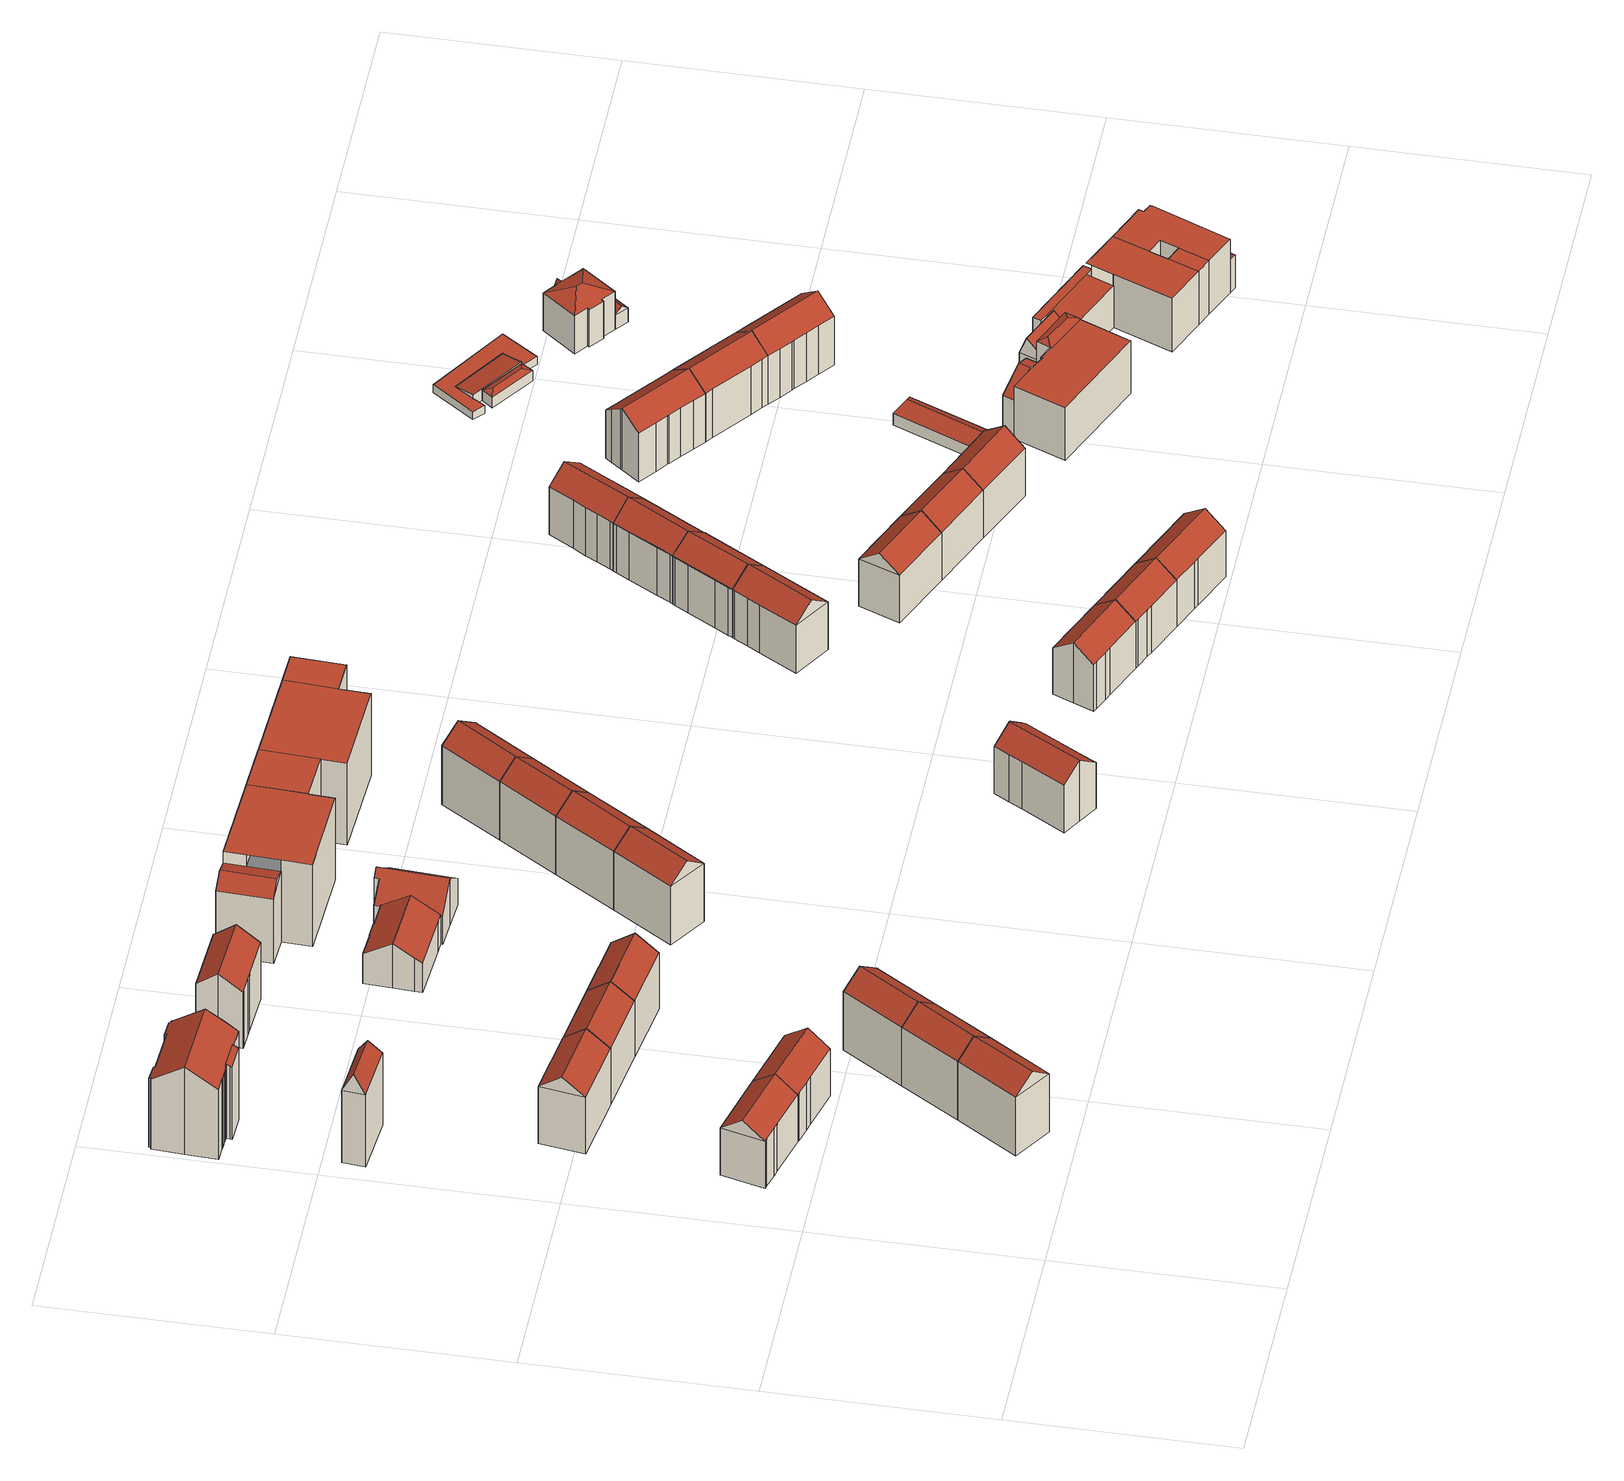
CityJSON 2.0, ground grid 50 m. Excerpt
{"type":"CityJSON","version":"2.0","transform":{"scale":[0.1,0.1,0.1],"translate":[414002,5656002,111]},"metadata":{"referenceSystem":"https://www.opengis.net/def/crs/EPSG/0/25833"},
"CityObjects":{
"building1":{"type":"Building","attributes":{"Dachtyp_tdc":"tdcFreeFormRoof","Gemeindeschluessel":14612000,"Dachneigung":37.02,"QualitaetDacherkennung":88,"Geometrietyp2DReferenz":"3000","measuredHeight":16.49,"function":"31001_9998","roofType":"5000"},"geometry":[{"type":"Solid","lod":"2","boundaries":[[[[0,1,2,3]],[[1,4,5,2]],[[4,6,7,5]],[[6,8,9,7]],[[8,10,11,9]],[[10,12,13,11]],[[12,0,3,13]],[[8,6,14,15,0,12,10]],[[14,4,1,15]],[[6,4,14]],[[1,0,15]],[[3,2,5,7,9,11,13]]]],"semantics":{"surfaces":[{"type":"WallSurface"},{"type":"RoofSurface"},{"type":"GroundSurface"}],"values":[[0,0,0,0,0,0,0,1,1,0,0,2]]}}]},
"building2":{"type":"Building","attributes":{"Dachtyp_tdc":"tdcGableRoof","Gemeindeschluessel":14612000,"Dachneigung":37.09,"QualitaetDacherkennung":78,"Geometrietyp2DReferenz":"3000","measuredHeight":19.53,"function":"31001_9998","roofType":"3100"},"geometry":[{"type":"Solid","lod":"2","boundaries":[[[[16,17,18,19]],[[17,20,21,18]],[[20,22,23,21]],[[22,16,19,23]],[[20,17,24]],[[16,22,25]],[[17,16,25,24]],[[22,20,24,25]],[[19,18,21,23]]]],"semantics":{"surfaces":[{"type":"WallSurface"},{"type":"RoofSurface"},{"type":"GroundSurface"}],"values":[[0,0,0,0,0,0,1,1,2]]}}]},
"building3":{"type":"Building","attributes":{"Dachtyp_tdc":"tdcFreeFormRoof","Gemeindeschluessel":14612000,"Dachneigung":37.08,"QualitaetDacherkennung":87,"Geometrietyp2DReferenz":"3000","measuredHeight":16.49,"function":"31001_9998","roofType":"5000"},"geometry":[{"type":"Solid","lod":"2","boundaries":[[[[26,27,28,29]],[[27,30,31,28]],[[30,6,7,31]],[[6,4,5,7]],[[4,32,33,5]],[[32,34,35,33]],[[34,26,29,35]],[[36,32,4,14]],[[26,34,36,14,6,30,27]],[[34,32,36]],[[4,6,14]],[[29,28,31,7,5,33,35]]]],"semantics":{"surfaces":[{"type":"WallSurface"},{"type":"RoofSurface"},{"type":"GroundSurface"}],"values":[[0,0,0,0,0,0,0,1,1,0,0,2]]}}]},
"building4":{"type":"Building","attributes":{"Dachtyp_tdc":"tdcFreeFormRoof","Gemeindeschluessel":14612000,"Dachneigung":62.67,"QualitaetDacherkennung":5,"Geometrietyp2DReferenz":"3000","measuredHeight":24.22,"function":"31001_9998","roofType":"5000"},"geometry":[{"type":"Solid","lod":"2","boundaries":[[[[37,38,39,40]],[[38,41,42,39]],[[41,43,44,42]],[[43,37,40,44]],[[45,46,43,41]],[[45,41,38]],[[46,45,38,37]],[[46,37,43]],[[40,39,42,44]]]],"semantics":{"surfaces":[{"type":"WallSurface"},{"type":"RoofSurface"},{"type":"GroundSurface"}],"values":[[0,0,0,0,1,0,1,1,2]]}}]},
"building5":{"type":"Building","attributes":{"Dachtyp_tdc":"tdcGableRoof","Gemeindeschluessel":14612000,"Dachneigung":37.22,"QualitaetDacherkennung":90,"Geometrietyp2DReferenz":"3000","measuredHeight":19.08,"function":"31001_9998","roofType":"3100"},"geometry":[{"type":"Solid","lod":"2","boundaries":[[[[47,48,49,50]],[[48,51,52,49]],[[51,53,54,52]],[[53,47,50,54]],[[51,48,55]],[[47,53,56]],[[48,47,56,55]],[[53,51,55,56]],[[50,49,52,54]]]],"semantics":{"surfaces":[{"type":"WallSurface"},{"type":"RoofSurface"},{"type":"GroundSurface"}],"values":[[0,0,0,0,0,0,1,1,2]]}}]},
"building6":{"type":"Building","attributes":{"Dachtyp_tdc":"tdcGableRoof","Gemeindeschluessel":14612000,"Dachneigung":37.06,"QualitaetDacherkennung":78,"Geometrietyp2DReferenz":"3000","measuredHeight":19.53,"function":"31001_9998","roofType":"3100"},"geometry":[{"type":"Solid","lod":"2","boundaries":[[[[17,57,58,18]],[[57,59,60,58]],[[59,20,21,60]],[[20,17,18,21]],[[59,57,61]],[[17,20,24]],[[57,17,24,61]],[[20,59,61,24]],[[18,58,60,21]]]],"semantics":{"surfaces":[{"type":"WallSurface"},{"type":"RoofSurface"},{"type":"GroundSurface"}],"values":[[0,0,0,0,0,0,1,1,2]]}}]},
"building7":{"type":"Building","attributes":{"Gemeindeschluessel":14612000,"Geometrietyp2DReferenz":"3000","function":"31001_9998","roofType":"9999"},"children":["building7-1","building7-2"]},
"building7-1":{"type":"BuildingPart","attributes":{"Dachtyp_tdc":"tdcGableRoof","Dachneigung":33.2,"QualitaetDacherkennung":64,"Geometrietyp2DReferenz":"3000","measuredHeight":23.39,"roofType":"3100"},"parents":["building7"],"geometry":[{"type":"MultiSurface","lod":"2","boundaries":[[[62,63,64]],[[65,66,67,68]],[[66,69,70,67]],[[69,71,72,70]],[[71,73,74,72]],[[73,75,76,74]],[[75,77,78,76]],[[77,79,80,78]],[[79,81,82,80]],[[81,83,84,82]],[[83,85,86,84]],[[85,87,88,86]],[[87,89,90,88]],[[89,91,92,90]],[[91,93,94,92]],[[93,95,96,94]],[[95,97,98,96]],[[97,99,100,98]],[[99,101,102,100]],[[101,103,104,102]],[[103,105,106,104]],[[105,107,108,106]],[[107,62,64,108]],[[103,101,99,97,95,93,91,89,87,85,83,81,79]],[[79,77,75,73,71,69,66,65,63,62,107,105,103]],[[64,68,67,70,72,74,76,78,80,82,84,86,88,90,92,94,96,98,100,102,104,106,108]]],"semantics":{"surfaces":[{"type":"WallSurface"},{"type":"RoofSurface"},{"type":"GroundSurface"}],"values":[0,0,0,0,0,0,0,0,0,0,0,0,0,0,0,0,0,0,0,0,0,0,0,1,1,2]}}]},
"building7-2":{"type":"BuildingPart","attributes":{"Dachtyp_tdc":"tdcPolyFlatRoof","Dachneigung":30.65,"QualitaetDacherkennung":51,"Geometrietyp2DReferenz":"3000","measuredHeight":20.13,"roofType":"2100"},"parents":["building7"],"geometry":[{"type":"MultiSurface","lod":"2","boundaries":[[[109,110,111,112]],[[110,113,114,111]],[[113,115,116,114]],[[115,117,65,68,116]],[[118,109,112,64,63]],[[118,117,115,113,110,109]],[[112,111,114,116,68,64]]],"semantics":{"surfaces":[{"type":"WallSurface"},{"type":"RoofSurface"},{"type":"GroundSurface"}],"values":[0,0,0,0,0,1,2]}}]},
"building8":{"type":"Building","attributes":{"Dachtyp_tdc":"tdcGableRoof","Gemeindeschluessel":14612000,"Dachneigung":36.93,"QualitaetDacherkennung":75,"Geometrietyp2DReferenz":"3000","measuredHeight":19.51,"function":"31001_9998","roofType":"3100"},"geometry":[{"type":"Solid","lod":"2","boundaries":[[[[57,119,120,58]],[[119,121,122,120]],[[121,59,60,122]],[[59,57,58,60]],[[121,119,123]],[[57,59,124]],[[119,57,124,123]],[[59,121,123,124]],[[58,120,122,60]]]],"semantics":{"surfaces":[{"type":"WallSurface"},{"type":"RoofSurface"},{"type":"GroundSurface"}],"values":[[0,0,0,0,0,0,1,1,2]]}}]},
"building9":{"type":"Building","attributes":{"Dachtyp_tdc":"tdcGableRoof","Gemeindeschluessel":14612000,"Dachneigung":37.13,"QualitaetDacherkennung":90,"Geometrietyp2DReferenz":"3000","measuredHeight":19.05,"function":"31001_9998","roofType":"3100"},"geometry":[{"type":"Solid","lod":"2","boundaries":[[[[125,47,126,127]],[[47,128,129,126]],[[128,130,131,129]],[[130,125,127,131]],[[128,47,132]],[[125,130,133]],[[47,125,133,132]],[[130,128,132,133]],[[127,126,129,131]]]],"semantics":{"surfaces":[{"type":"WallSurface"},{"type":"RoofSurface"},{"type":"GroundSurface"}],"values":[[0,0,0,0,0,0,1,1,2]]}}]},
"building10":{"type":"Building","attributes":{"Dachtyp_tdc":"tdcGableRoof","Gemeindeschluessel":14612000,"Dachneigung":37.4,"QualitaetDacherkennung":90,"Geometrietyp2DReferenz":"3000","measuredHeight":19.02,"function":"31001_9998","roofType":"3100"},"geometry":[{"type":"Solid","lod":"2","boundaries":[[[[130,134,135,131]],[[134,136,137,135]],[[136,125,127,137]],[[125,130,131,127]],[[136,134,138]],[[130,125,133]],[[134,130,133,138]],[[125,136,138,133]],[[131,135,137,127]]]],"semantics":{"surfaces":[{"type":"WallSurface"},{"type":"RoofSurface"},{"type":"GroundSurface"}],"values":[[0,0,0,0,0,0,1,1,2]]}}]},
"building11":{"type":"Building","attributes":{"Dachtyp_tdc":"tdcGableRoof","Gemeindeschluessel":14612000,"Dachneigung":36.82,"QualitaetDacherkennung":81,"Geometrietyp2DReferenz":"3000","measuredHeight":18.96,"function":"31001_9998","roofType":"3100"},"geometry":[{"type":"Solid","lod":"2","boundaries":[[[[139,140,141,142]],[[140,143,144,141]],[[143,145,146,144]],[[145,147,148,146]],[[147,149,150,148]],[[149,151,152,150]],[[151,153,154,152]],[[153,155,156,154]],[[155,139,142,156]],[[151,149,147,145]],[[145,143,140,139,155,153,151]],[[142,141,144,146,148,150,152,154,156]]]],"semantics":{"surfaces":[{"type":"WallSurface"},{"type":"RoofSurface"},{"type":"GroundSurface"}],"values":[[0,0,0,0,0,0,0,0,0,1,1,2]]}}]},
"building12":{"type":"Building","attributes":{"Gemeindeschluessel":14612000,"Geometrietyp2DReferenz":"3000","function":"31001_9998","roofType":"9999"},"children":["building12-1","building12-2"]},
"building12-1":{"type":"BuildingPart","attributes":{"Dachtyp_tdc":"tdcGableRoof","Dachneigung":40.07,"QualitaetDacherkennung":66,"Geometrietyp2DReferenz":"3000","measuredHeight":12.41,"roofType":"3100"},"parents":["building12"],"geometry":[{"type":"MultiSurface","lod":"2","boundaries":[[[157,158,159,160]],[[158,161,162,159]],[[161,163,164,162]],[[163,165,166,164]],[[165,167,168,166]],[[167,169,170,168]],[[169,171,172,170]],[[171,173,174,172]],[[173,175,176,174]],[[175,177,178,176]],[[177,179,180,178]],[[175,173,171,169,167,165]],[[165,163,161,158,157,181,179,177,175]],[[182,160,159,162,164,166,168,170,172,174,176,178,180]]],"semantics":{"surfaces":[{"type":"WallSurface"},{"type":"RoofSurface"},{"type":"GroundSurface"}],"values":[0,0,0,0,0,0,0,0,0,0,0,1,1,2]}}]},
"building12-2":{"type":"BuildingPart","attributes":{"Dachtyp_tdc":"tdcFreeFormRoof","Dachneigung":32.85,"QualitaetDacherkennung":46,"Geometrietyp2DReferenz":"3000","measuredHeight":11.87,"roofType":"5000"},"parents":["building12"],"geometry":[{"type":"MultiSurface","lod":"2","boundaries":[[[183,184,185,186]],[[184,187,188,185]],[[187,189,190,188]],[[189,191,192,190]],[[191,193,194,192]],[[193,195,196,194]],[[195,197,198,196]],[[197,199,200,198]],[[199,201,160,200]],[[201,157,160]],[[202,203,204,180,179]],[[203,183,186,204]],[[205,201,199,197,195,193,191,189,187]],[[187,184,183,203,202,205]],[[186,185,188,190,192,194,196,198,200,160,200,182,180,204]]],"semantics":{"surfaces":[{"type":"WallSurface"},{"type":"RoofSurface"},{"type":"GroundSurface"}],"values":[0,0,0,0,0,0,0,0,0,0,0,0,1,1,2]}}]},
"building13":{"type":"Building","attributes":{"Dachtyp_tdc":"tdcGableRoof","Gemeindeschluessel":14612000,"Dachneigung":37.13,"QualitaetDacherkennung":86,"Geometrietyp2DReferenz":"3000","measuredHeight":19.45,"function":"31001_9998","roofType":"3100"},"geometry":[{"type":"Solid","lod":"2","boundaries":[[[[206,207,208,209]],[[207,210,211,208]],[[210,212,213,211]],[[212,206,209,213]],[[210,207,214]],[[206,212,215]],[[207,206,215,214]],[[212,210,214,215]],[[209,208,211,213]]]],"semantics":{"surfaces":[{"type":"WallSurface"},{"type":"RoofSurface"},{"type":"GroundSurface"}],"values":[[0,0,0,0,0,0,1,1,2]]}}]},
"building14":{"type":"Building","attributes":{"Dachtyp_tdc":"tdcGableRoof","Gemeindeschluessel":14612000,"Dachneigung":36.98,"QualitaetDacherkennung":88,"Geometrietyp2DReferenz":"3000","measuredHeight":19.43,"function":"31001_9998","roofType":"3100"},"geometry":[{"type":"Solid","lod":"2","boundaries":[[[[207,216,217,208]],[[216,218,219,217]],[[218,210,211,219]],[[210,207,208,211]],[[218,216,220]],[[207,210,221]],[[216,207,221,220]],[[210,218,220,221]],[[208,217,219,211]]]],"semantics":{"surfaces":[{"type":"WallSurface"},{"type":"RoofSurface"},{"type":"GroundSurface"}],"values":[[0,0,0,0,0,0,1,1,2]]}}]},
"building15":{"type":"Building","attributes":{"Dachtyp_tdc":"tdcGableRoof","Gemeindeschluessel":14612000,"Dachneigung":37.04,"QualitaetDacherkennung":89,"Geometrietyp2DReferenz":"3000","measuredHeight":19.45,"function":"31001_9998","roofType":"3100"},"geometry":[{"type":"Solid","lod":"2","boundaries":[[[[216,222,223,217]],[[222,224,225,223]],[[224,218,219,225]],[[218,216,217,219]],[[224,222,226]],[[216,218,227]],[[222,216,227,226]],[[218,224,226,227]],[[217,223,225,219]]]],"semantics":{"surfaces":[{"type":"WallSurface"},{"type":"RoofSurface"},{"type":"GroundSurface"}],"values":[[0,0,0,0,0,0,1,1,2]]}}]},
"building16":{"type":"Building","attributes":{"Dachtyp_tdc":"tdcGableRoof","Gemeindeschluessel":14612000,"Dachneigung":37.31,"QualitaetDacherkennung":82,"Geometrietyp2DReferenz":"3000","measuredHeight":16.32,"function":"31001_9998","roofType":"3100"},"geometry":[{"type":"Solid","lod":"2","boundaries":[[[[228,229,230,231]],[[229,232,233,230]],[[232,234,235,233]],[[234,236,237,235]],[[236,238,239,237]],[[238,240,241,239]],[[240,242,243,241]],[[242,244,245,243]],[[244,246,247,245]],[[246,248,249,247]],[[248,250,251,249]],[[250,228,231,251]],[[246,244,242,240,238,236]],[[236,234,232,229,228,250,248,246]],[[231,230,233,235,237,239,241,243,245,247,249,251]]]],"semantics":{"surfaces":[{"type":"WallSurface"},{"type":"RoofSurface"},{"type":"GroundSurface"}],"values":[[0,0,0,0,0,0,0,0,0,0,0,0,1,1,2]]}}]},
"building17":{"type":"Building","attributes":{"Gemeindeschluessel":14612000,"Geometrietyp2DReferenz":"3000","function":"31001_9998","roofType":"9999"},"children":["building17-1","building17-2","building17-3","building17-4","building17-5"]},
"building17-1":{"type":"BuildingPart","attributes":{"Dachtyp_tdc":"tdcPolyFlatRoof","Dachneigung":0,"QualitaetDacherkennung":36,"Geometrietyp2DReferenz":"3000","measuredHeight":21.96,"roofType":"1000"},"parents":["building17"],"geometry":[{"type":"MultiSurface","lod":"2","boundaries":[[[252,253,254,255]],[[253,256,257,254]],[[258,259,260,261]],[[252,255,262,263]],[[263,259,258,256,253,252]],[[255,254,257,261,260,262]]],"semantics":{"surfaces":[{"type":"WallSurface"},{"type":"RoofSurface"},{"type":"GroundSurface"}],"values":[0,0,0,0,1,2]}}]},
"building17-2":{"type":"BuildingPart","attributes":{"Dachtyp_tdc":"tdcPolyFlatRoof","Dachneigung":0,"QualitaetDacherkennung":45,"Geometrietyp2DReferenz":"3000","measuredHeight":22,"roofType":"1000"},"parents":["building17"],"geometry":[{"type":"MultiSurface","lod":"2","boundaries":[[[264,265,266,267]],[[265,268,269,270,266]],[[271,272,273,274,275]],[[276,264,267,277]],[[276,272,271,268,265,264]],[[267,266,270,274,273,277]]],"semantics":{"surfaces":[{"type":"WallSurface"},{"type":"RoofSurface"},{"type":"GroundSurface"}],"values":[0,0,0,0,1,2]}}]},
"building17-3":{"type":"BuildingPart","attributes":{"Dachtyp_tdc":"tdcPolyFlatRoof","Dachneigung":0,"QualitaetDacherkennung":48,"Geometrietyp2DReferenz":"3000","measuredHeight":22.03,"roofType":"1000"},"parents":["building17"],"geometry":[{"type":"MultiSurface","lod":"2","boundaries":[[[278,279,276,277,257,256]],[[280,281,258,261,273,272]],[[281,280,279,278]],[[257,277,273,261]]],"semantics":{"surfaces":[{"type":"WallSurface"},{"type":"RoofSurface"},{"type":"GroundSurface"}],"values":[0,0,1,2]}}]},
"building17-4":{"type":"BuildingPart","attributes":{"Dachtyp_tdc":"tdcGableRoof","Dachneigung":37.54,"QualitaetDacherkennung":19,"Geometrietyp2DReferenz":"3000","measuredHeight":19.87,"roofType":"3100"},"parents":["building17"],"geometry":[{"type":"MultiSurface","lod":"2","boundaries":[[[282,283,284,285]],[[283,275,274,284]],[[269,282,285,270]],[[275,283,286]],[[282,269,287]],[[283,282,287,286]],[[269,275,286,287]],[[285,284,274,270]]],"semantics":{"surfaces":[{"type":"WallSurface"},{"type":"RoofSurface"},{"type":"GroundSurface"}],"values":[0,0,0,0,0,1,1,2]}}]},
"building17-5":{"type":"BuildingPart","attributes":{"Dachtyp_tdc":"tdcPolyFlatRoof","Dachneigung":0,"QualitaetDacherkennung":23,"Geometrietyp2DReferenz":"3000","measuredHeight":21.95,"roofType":"1000"},"parents":["building17"],"geometry":[{"type":"MultiSurface","lod":"2","boundaries":[[[288,289,290,291]],[[289,263,262,290]],[[259,288,291,260]],[[259,263,289,288]],[[291,290,262,260]]],"semantics":{"surfaces":[{"type":"WallSurface"},{"type":"RoofSurface"},{"type":"GroundSurface"}],"values":[0,0,0,1,2]}}]},
"building18":{"type":"Building","attributes":{"Dachtyp_tdc":"tdcGableRoof","Gemeindeschluessel":14612000,"Dachneigung":37.07,"QualitaetDacherkennung":90,"Geometrietyp2DReferenz":"3000","measuredHeight":19.46,"function":"31001_9998","roofType":"3100"},"geometry":[{"type":"Solid","lod":"2","boundaries":[[[[292,293,294,295]],[[293,224,225,294]],[[224,296,223,225]],[[293,292,297]],[[296,224,226]],[[292,296,226,297]],[[224,293,297,226]],[[223,295,294,225]],[[296,292,295,223]]]],"semantics":{"surfaces":[{"type":"WallSurface"},{"type":"RoofSurface"},{"type":"GroundSurface"}],"values":[[0,0,0,0,0,1,1,2,0]]}}]},
"building19":{"type":"Building","attributes":{"Dachtyp_tdc":"tdcGableRoof","Gemeindeschluessel":14612000,"Dachneigung":36.63,"QualitaetDacherkennung":79,"Geometrietyp2DReferenz":"3000","measuredHeight":16.2,"function":"31001_9998","roofType":"3100"},"geometry":[{"type":"Solid","lod":"2","boundaries":[[[[298,299,300,301]],[[299,302,303,300]],[[302,304,305,303]],[[304,306,307,305]],[[306,308,309,307]],[[308,310,311,309]],[[310,312,313,311]],[[312,314,315,313]],[[314,298,301,315]],[[310,308,306,304]],[[304,302,299,298,314,312,310]],[[301,300,303,305,307,309,311,313,315]]]],"semantics":{"surfaces":[{"type":"WallSurface"},{"type":"RoofSurface"},{"type":"GroundSurface"}],"values":[[0,0,0,0,0,0,0,0,0,1,1,2]]}}]},
"building20":{"type":"Building","attributes":{"Dachtyp_tdc":"tdcFreeFormRoof","Gemeindeschluessel":14612000,"Dachneigung":36.8,"QualitaetDacherkennung":80,"Geometrietyp2DReferenz":"3000","measuredHeight":16.2,"function":"31001_9998","roofType":"5000"},"geometry":[{"type":"Solid","lod":"2","boundaries":[[[[316,317,318,319]],[[317,320,321,318]],[[320,322,323,321]],[[322,324,313,323]],[[324,308,309,313]],[[308,325,326,309]],[[325,316,319,326]],[[327,325,308,310]],[[317,316,327,310,324,322,320]],[[308,324,310]],[[316,325,327]],[[319,318,321,323,313,309,326]]]],"semantics":{"surfaces":[{"type":"WallSurface"},{"type":"RoofSurface"},{"type":"GroundSurface"}],"values":[[0,0,0,0,0,0,0,1,1,0,0,2]]}}]},
"building21":{"type":"Building","attributes":{"Dachtyp_tdc":"tdcFreeFormRoof","Gemeindeschluessel":14612000,"Dachneigung":37.56,"QualitaetDacherkennung":88,"Geometrietyp2DReferenz":"3000","measuredHeight":16.63,"function":"31001_9998","roofType":"5000"},"geometry":[{"type":"Solid","lod":"2","boundaries":[[[[328,329,330,331]],[[329,332,333,330]],[[332,334,335,333]],[[334,336,337,335]],[[336,338,339,337]],[[338,340,341,339]],[[340,328,331,341]],[[340,338,342,343]],[[342,336,334,332,329,328,343]],[[338,336,342]],[[328,340,343]],[[331,330,333,335,337,339,341]]]],"semantics":{"surfaces":[{"type":"WallSurface"},{"type":"RoofSurface"},{"type":"GroundSurface"}],"values":[[0,0,0,0,0,0,0,1,1,0,0,2]]}}]},
"building22":{"type":"Building","attributes":{"Dachtyp_tdc":"tdcFreeFormRoof","Gemeindeschluessel":14612000,"Dachneigung":36.88,"QualitaetDacherkennung":79,"Geometrietyp2DReferenz":"3000","measuredHeight":16.2,"function":"31001_9998","roofType":"5000"},"geometry":[{"type":"Solid","lod":"2","boundaries":[[[[325,344,345,326]],[[344,346,347,345]],[[346,348,349,347]],[[348,350,351,349]],[[350,352,319,351]],[[353,344,325,327]],[[348,346,353,327,352,350]],[[325,352,327]],[[346,344,353]],[[319,326,345,347,349,351]],[[352,325,326,319]]]],"semantics":{"surfaces":[{"type":"WallSurface"},{"type":"RoofSurface"},{"type":"GroundSurface"}],"values":[[0,0,0,0,0,1,1,0,0,2,0]]}}]},
"building23":{"type":"Building","attributes":{"Dachtyp_tdc":"tdcFreeFormRoof","Gemeindeschluessel":14612000,"Dachneigung":37.18,"QualitaetDacherkennung":88,"Geometrietyp2DReferenz":"3000","measuredHeight":16.63,"function":"31001_9998","roofType":"5000"},"geometry":[{"type":"Solid","lod":"2","boundaries":[[[[354,355,356,337]],[[355,357,358,356]],[[357,359,360,358]],[[359,361,362,360]],[[361,363,364,362]],[[363,365,366,364]],[[365,338,339,366]],[[338,354,337,339]],[[367,368,369,370,371,372,373,374]],[[338,375,367,374]],[[363,368,367,375,365]],[[365,375,338]],[[354,373,372,355]],[[338,374,373,354]],[[355,372,371,357]],[[357,371,370,359]],[[359,370,369,361]],[[361,369,368,363]],[[337,356,358,360,362,364,366,339]]]],"semantics":{"surfaces":[{"type":"WallSurface"},{"type":"RoofSurface"},{"type":"GroundSurface"}],"values":[[0,0,0,0,0,0,0,0,1,1,0,0,0,0,0,0,0,0,2]]}}]},
"building24":{"type":"Building","attributes":{"Dachtyp_tdc":"tdcGableRoof","Gemeindeschluessel":14612000,"Dachneigung":36.86,"QualitaetDacherkennung":84,"Geometrietyp2DReferenz":"3000","measuredHeight":16.42,"function":"31001_9998","roofType":"3100"},"geometry":[{"type":"Solid","lod":"2","boundaries":[[[[376,377,378,379]],[[377,380,381,378]],[[380,382,383,381]],[[382,376,379,383]],[[380,377,384]],[[376,382,385]],[[377,376,385,384]],[[382,380,384,385]],[[379,378,381,383]]]],"semantics":{"surfaces":[{"type":"WallSurface"},{"type":"RoofSurface"},{"type":"GroundSurface"}],"values":[[0,0,0,0,0,0,1,1,2]]}}]},
"building25":{"type":"Building","attributes":{"Dachtyp_tdc":"tdcFreeFormRoof","Gemeindeschluessel":14612000,"Dachneigung":37.48,"QualitaetDacherkennung":90,"Geometrietyp2DReferenz":"3000","measuredHeight":16.65,"function":"31001_9998","roofType":"5000"},"geometry":[{"type":"Solid","lod":"2","boundaries":[[[[386,387,388,389]],[[387,390,391,388]],[[390,392,393,391]],[[392,394,395,393]],[[394,396,397,395]],[[396,365,366,397]],[[365,363,364,366]],[[363,386,389,364]],[[365,396,398,367]],[[398,399,400,401,402,403,368,367]],[[365,367,368,363]],[[363,368,403,386]],[[386,403,402,387]],[[387,402,401,390]],[[390,401,400,392]],[[392,400,399,394]],[[394,399,398,396]],[[389,388,391,393,395,397,366,364]]]],"semantics":{"surfaces":[{"type":"WallSurface"},{"type":"RoofSurface"},{"type":"GroundSurface"}],"values":[[0,0,0,0,0,0,0,0,1,1,0,0,0,0,0,0,0,2]]}}]},
"building26":{"type":"Building","attributes":{"Dachtyp_tdc":"tdcGableRoof","Gemeindeschluessel":14612000,"Dachneigung":36.72,"QualitaetDacherkennung":85,"Geometrietyp2DReferenz":"3000","measuredHeight":16.43,"function":"31001_9998","roofType":"3100"},"geometry":[{"type":"Solid","lod":"2","boundaries":[[[[404,380,381,405]],[[380,377,378,381]],[[377,406,407,378]],[[406,404,405,407]],[[377,380,408]],[[404,406,409]],[[380,404,409,408]],[[406,377,408,409]],[[405,381,378,407]]]],"semantics":{"surfaces":[{"type":"WallSurface"},{"type":"RoofSurface"},{"type":"GroundSurface"}],"values":[[0,0,0,0,0,0,1,1,2]]}}]},
"building27":{"type":"Building","attributes":{"Dachtyp_tdc":"tdcFreeFormRoof","Gemeindeschluessel":14612000,"Dachneigung":37.48,"QualitaetDacherkennung":89,"Geometrietyp2DReferenz":"3000","measuredHeight":16.58,"function":"31001_9998","roofType":"5000"},"geometry":[{"type":"Solid","lod":"2","boundaries":[[[[399,410,411,395]],[[410,412,413,411]],[[412,414,415,413]],[[414,416,417,415]],[[416,418,419,417]],[[418,420,421,419]],[[420,422,397,421]],[[422,399,395,397]],[[422,420,423,398]],[[423,418,416,414,412,410,399,398]],[[420,418,423]],[[399,422,398]],[[395,411,413,415,417,419,421,397]]]],"semantics":{"surfaces":[{"type":"WallSurface"},{"type":"RoofSurface"},{"type":"GroundSurface"}],"values":[[0,0,0,0,0,0,0,0,1,1,0,0,2]]}}]},
"building28":{"type":"Building","attributes":{"Dachtyp_tdc":"tdcGableRoof","Gemeindeschluessel":14612000,"Dachneigung":36.81,"QualitaetDacherkennung":83,"Geometrietyp2DReferenz":"3000","measuredHeight":16.48,"function":"31001_9998","roofType":"3100"},"geometry":[{"type":"Solid","lod":"2","boundaries":[[[[406,424,425,407]],[[424,426,427,425]],[[426,404,405,427]],[[404,406,407,405]],[[426,424,428]],[[406,404,409]],[[424,406,409,428]],[[404,426,428,409]],[[407,425,427,405]]]],"semantics":{"surfaces":[{"type":"WallSurface"},{"type":"RoofSurface"},{"type":"GroundSurface"}],"values":[[0,0,0,0,0,0,1,1,2]]}}]},
"building29":{"type":"Building","attributes":{"Dachtyp_tdc":"tdcHipAndGableRoof","Gemeindeschluessel":14612000,"Dachneigung":34.83,"QualitaetDacherkennung":57,"Geometrietyp2DReferenz":"3000","measuredHeight":5.12,"function":"31001_9998","roofType":"5000"},"geometry":[{"type":"Solid","lod":"2","boundaries":[[[[429,430,431,432]],[[430,433,434,431]],[[433,435,436,434]],[[435,429,432,436]],[[433,430,437]],[[429,435,438]],[[430,429,438,437]],[[435,433,437,438]],[[432,431,434,436]]]],"semantics":{"surfaces":[{"type":"WallSurface"},{"type":"RoofSurface"},{"type":"GroundSurface"}],"values":[[0,0,0,0,1,0,1,1,2]]}}]},
"building30":{"type":"Building","attributes":{"Dachtyp_tdc":"tdcGableRoof","Gemeindeschluessel":14612000,"Dachneigung":36.37,"QualitaetDacherkennung":86,"Geometrietyp2DReferenz":"3000","measuredHeight":16.55,"function":"31001_9998","roofType":"3100"},"geometry":[{"type":"Solid","lod":"2","boundaries":[[[[439,440,441,442]],[[440,443,444,441]],[[443,445,446,444]],[[445,447,448,446]],[[447,449,450,448]],[[449,451,452,450]],[[451,453,454,452]],[[453,455,456,454]],[[455,457,458,456]],[[457,459,460,458]],[[459,461,462,460]],[[461,463,464,462]],[[463,465,466,464]],[[465,439,442,466]],[[461,459,457,455,453,451,449,447,445]],[[445,443,440,439,465,463,461]],[[442,441,444,446,448,450,452,454,456,458,460,462,464,466]]]],"semantics":{"surfaces":[{"type":"WallSurface"},{"type":"RoofSurface"},{"type":"GroundSurface"}],"values":[[0,0,0,0,0,0,0,0,0,0,0,0,0,0,1,1,2]]}}]},
"building31":{"type":"Building","attributes":{"Dachtyp_tdc":"tdcFreeFormRoof","Gemeindeschluessel":14612000,"Dachneigung":36.53,"QualitaetDacherkennung":89,"Geometrietyp2DReferenz":"3000","measuredHeight":16.57,"function":"31001_9998","roofType":"5000"},"geometry":[{"type":"Solid","lod":"2","boundaries":[[[[467,468,469,470]],[[468,471,472,469]],[[471,473,474,472]],[[473,475,476,474]],[[475,477,478,476]],[[477,447,448,478]],[[479,468,467,443,445]],[[473,471,479,445,447,477,475]],[[471,468,479]],[[443,447,445]],[[448,444,470,469,472,474,476,478]],[[447,443,444,448]],[[443,467,470,444]]]],"semantics":{"surfaces":[{"type":"WallSurface"},{"type":"RoofSurface"},{"type":"GroundSurface"}],"values":[[0,0,0,0,0,0,1,1,0,0,2,0,0]]}}]},
"building32":{"type":"Building","attributes":{"Gemeindeschluessel":14612000,"Geometrietyp2DReferenz":"3000","function":"31001_9998","roofType":"9999"},"children":["building32-1","building32-2","building32-3","building32-4","building32-5","building32-6","building32-7","building32-8","building32-9","building32-10"]},
"building32-1":{"type":"BuildingPart","attributes":{"Dachtyp_tdc":"tdcPolyFlatRoof","Dachneigung":0,"QualitaetDacherkennung":38,"Geometrietyp2DReferenz":"3000","measuredHeight":14.39,"roofType":"1000"},"parents":["building32"],"geometry":[{"type":"MultiSurface","lod":"2","boundaries":[[[480,481,482]],[[480,483,484,481]],[[485,486,487,488]],[[489,490,491,492]],[[489,493,494,495,490]],[[496,493,489,492,486,485,483,480]],[[481,484,488,487,491,490,495,497]]],"semantics":{"surfaces":[{"type":"WallSurface"},{"type":"RoofSurface"},{"type":"GroundSurface"}],"values":[0,0,0,0,0,1,2]}}]},
"building32-2":{"type":"BuildingPart","attributes":{"Dachtyp_tdc":"tdcGableRoof","Dachneigung":69.42,"QualitaetDacherkennung":9,"Geometrietyp2DReferenz":"3000","measuredHeight":13.5,"roofType":"3100"},"parents":["building32"],"geometry":[{"type":"MultiSurface","lod":"2","boundaries":[[[498,499,500,501]],[[499,502,503,500]],[[502,499,504,505,506,507]],[[508,509,505,504,510]],[[498,510,504,499]],[[511,512,501,500,503]]],"semantics":{"surfaces":[{"type":"WallSurface"},{"type":"RoofSurface"},{"type":"GroundSurface"}],"values":[0,0,1,1,0,2]}}]},
"building32-3":{"type":"BuildingPart","attributes":{"Dachtyp_tdc":"tdcPolyFlatRoof","Dachneigung":0,"QualitaetDacherkennung":35,"Geometrietyp2DReferenz":"3000","measuredHeight":14.2,"roofType":"1000"},"parents":["building32"],"geometry":[{"type":"MultiSurface","lod":"2","boundaries":[[[513,514,515,516,517]],[[514,518,519,515]],[[518,520,521,519]],[[522,523,524,525]],[[522,526,527,523]],[[526,528,529,530,527]],[[526,522,525,531,532,520,518,514,513,533,534,528]],[[530,516,515,519,521,535,524,523,527]]],"semantics":{"surfaces":[{"type":"WallSurface"},{"type":"RoofSurface"},{"type":"GroundSurface"}],"values":[0,0,0,0,0,0,1,2]}}]},
"building32-4":{"type":"BuildingPart","attributes":{"Dachtyp_tdc":"tdcPolyFlatRoof","Dachneigung":0,"QualitaetDacherkennung":50,"Geometrietyp2DReferenz":"3000","measuredHeight":14.39,"roofType":"1000"},"parents":["building32"],"geometry":[{"type":"MultiSurface","lod":"2","boundaries":[[[483,536,537,484]],[[536,538,539,537]],[[538,540,541,539]],[[540,542,543,544,541]],[[545,546,547,548,549]],[[550,551,552,553]],[[550,485,488,551]],[[485,550,553,546,545,542,540,538,536,483]],[[484,537,539,541,544,548,547,552,551,488]]],"semantics":{"surfaces":[{"type":"WallSurface"},{"type":"RoofSurface"},{"type":"GroundSurface"}],"values":[0,0,0,0,0,0,0,1,2]}}]},
"building32-5":{"type":"BuildingPart","attributes":{"Dachtyp_tdc":"tdcFreeFormRoof","Dachneigung":21.26,"QualitaetDacherkennung":7,"Geometrietyp2DReferenz":"3000","measuredHeight":14.95,"roofType":"5000"},"parents":["building32"],"geometry":[{"type":"MultiSurface","lod":"2","boundaries":[[[554,555,556,521,520]],[[555,557,510,498,501,556]],[[558,559,560,561,562]],[[559,525,524,560]],[[559,558,563,564]],[[563,557,555,565,564]],[[555,554,565]],[[554,532,531,525,559,564,565]],[[521,556,501,512,561,560,524,535]]],"semantics":{"surfaces":[{"type":"WallSurface"},{"type":"RoofSurface"},{"type":"GroundSurface"}],"values":[0,0,0,0,1,1,1,1,2]}}]},
"building32-6":{"type":"BuildingPart","attributes":{"Dachtyp_tdc":"tdcPolyFlatRoof","Dachneigung":0,"QualitaetDacherkennung":55,"Geometrietyp2DReferenz":"3000","measuredHeight":11.25,"roofType":"1000"},"parents":["building32"],"geometry":[{"type":"MultiSurface","lod":"2","boundaries":[[[566,567,568,503,502]],[[567,569,570,568]],[[569,482,481,570]],[[482,569,567,566,571,572]],[[503,568,570,481,497,511]]],"semantics":{"surfaces":[{"type":"WallSurface"},{"type":"RoofSurface"},{"type":"GroundSurface"}],"values":[0,0,0,1,2]}}]},
"building32-7":{"type":"BuildingPart","attributes":{"Dachtyp_tdc":"tdcPolyFlatRoof","Dachneigung":0,"QualitaetDacherkennung":56,"Geometrietyp2DReferenz":"3000","measuredHeight":14.38,"roofType":"1000"},"parents":["building32"],"geometry":[{"type":"MultiSurface","lod":"2","boundaries":[[[492,546,553,486]],[[487,552,547,491]],[[486,553,552,487]],[[546,492,491,547]]],"semantics":{"surfaces":[{"type":"RoofSurface"},{"type":"GroundSurface"},{"type":"WallSurface"}],"values":[0,1,2,2]}}]},
"building32-8":{"type":"BuildingPart","attributes":{"Dachtyp_tdc":"tdcPolyFlatRoof","Dachneigung":0,"QualitaetDacherkennung":43,"Geometrietyp2DReferenz":"3000","measuredHeight":11.25,"roofType":"1000"},"parents":["building32"],"geometry":[{"type":"MultiSurface","lod":"2","boundaries":[[[494,562,561,495]],[[562,494,572,571,506,509,573]],[[511,497,495,561,512]]],"semantics":{"surfaces":[{"type":"WallSurface"},{"type":"RoofSurface"},{"type":"GroundSurface"}],"values":[0,1,2]}}]},
"building32-9":{"type":"BuildingPart","attributes":{"Dachtyp_tdc":"tdcGableRoof","Dachneigung":37.07,"QualitaetDacherkennung":18,"Geometrietyp2DReferenz":"3000","measuredHeight":14.84,"roofType":"3100"},"parents":["building32"],"geometry":[{"type":"MultiSurface","lod":"2","boundaries":[[[529,574,575,530]],[[574,576,577,575]],[[576,517,516,577]],[[576,574,578]],[[574,529,534,579,578]],[[517,576,578,579,533]],[[530,575,577,516]]],"semantics":{"surfaces":[{"type":"WallSurface"},{"type":"RoofSurface"},{"type":"GroundSurface"}],"values":[0,0,0,0,1,1,2]}}]},
"building32-10":{"type":"BuildingPart","attributes":{"Dachtyp_tdc":"tdcFreeFormRoof","Dachneigung":14.71,"QualitaetDacherkennung":10,"Geometrietyp2DReferenz":"3000","measuredHeight":9.12,"roofType":"5000"},"parents":["building32"],"geometry":[{"type":"MultiSurface","lod":"2","boundaries":[[[543,580,581,544]],[[580,582,583,581]],[[582,549,548,583]],[[584,549,582]],[[585,584,582,580]],[[585,580,543]],[[584,585,543,549]],[[544,581,583,548]]],"semantics":{"surfaces":[{"type":"WallSurface"},{"type":"RoofSurface"},{"type":"GroundSurface"}],"values":[0,0,0,1,1,1,1,2]}}]},
"building33":{"type":"Building","attributes":{"Dachtyp_tdc":"tdcFreeFormRoof","Gemeindeschluessel":14612000,"Dachneigung":37.03,"QualitaetDacherkennung":88,"Geometrietyp2DReferenz":"3000","measuredHeight":16.68,"function":"31001_9998","roofType":"5000"},"geometry":[{"type":"Solid","lod":"2","boundaries":[[[[586,587,588,589]],[[587,590,591,588]],[[590,592,593,591]],[[592,594,595,593]],[[594,471,472,595]],[[471,468,469,472]],[[468,596,597,469]],[[596,598,599,597]],[[598,600,601,599]],[[600,602,603,601]],[[602,604,605,603]],[[604,586,589,605]],[[586,604,606,607,471,594,592,590,587]],[[606,602,600,598,596,468,607]],[[468,471,607]],[[604,602,606]],[[589,588,591,593,595,472,469,597,599,601,603,605]]]],"semantics":{"surfaces":[{"type":"WallSurface"},{"type":"RoofSurface"},{"type":"GroundSurface"}],"values":[[0,0,0,0,0,0,0,0,0,0,0,0,1,1,0,0,2]]}}]},
"building34":{"type":"Building","attributes":{"Dachtyp_tdc":"tdcFreeFormRoof","Gemeindeschluessel":14612000,"Dachneigung":21.02,"QualitaetDacherkennung":22,"Geometrietyp2DReferenz":"3000","measuredHeight":3.37,"function":"31001_2000","roofType":"5000"},"geometry":[{"type":"Solid","lod":"2","boundaries":[[[[608,609,610,611]],[[609,612,613,610]],[[612,614,615,613]],[[614,608,611,615]],[[616,614,612]],[[617,616,612,609]],[[617,609,608]],[[616,617,608,614]],[[611,610,613,615]]]],"semantics":{"surfaces":[{"type":"WallSurface"},{"type":"RoofSurface"},{"type":"GroundSurface"}],"values":[[0,0,0,0,1,1,1,1,2]]}}]},
"building35":{"type":"Building","attributes":{"Dachtyp_tdc":"tdcPolyFlatRoof","Gemeindeschluessel":14612000,"Dachneigung":11.26,"QualitaetDacherkennung":79,"Geometrietyp2DReferenz":"3000","measuredHeight":3.14,"function":"31001_2000","roofType":"2100"},"geometry":[{"type":"Solid","lod":"2","boundaries":[[[[618,619,620,621]],[[619,622,623,620]],[[622,624,611,623]],[[624,625,615,611]],[[625,618,621,615]],[[625,624,622,619,618]],[[621,620,623,611,615]]]],"semantics":{"surfaces":[{"type":"WallSurface"},{"type":"RoofSurface"},{"type":"GroundSurface"}],"values":[[0,0,0,0,0,1,2]]}}]},
"building36":{"type":"Building","attributes":{"Dachtyp_tdc":"tdcPolyFlatRoof","Gemeindeschluessel":14612000,"Dachneigung":0,"QualitaetDacherkennung":63,"Geometrietyp2DReferenz":"3000","measuredHeight":2.1,"function":"31001_2000","roofType":"1000"},"geometry":[{"type":"Solid","lod":"2","boundaries":[[[[626,627,628,629]],[[627,630,631,628]],[[630,632,633,631]],[[632,634,611,633]],[[632,630,627,626,635,636,637,638,634]],[[611,623,620,621,639,629,628,631,633]],[[634,638,623,611]],[[638,637,620,623]],[[637,636,621,620]],[[636,635,639,621]],[[635,626,629,639]]]],"semantics":{"surfaces":[{"type":"WallSurface"},{"type":"RoofSurface"},{"type":"GroundSurface"}],"values":[[0,0,0,0,1,2,0,0,0,0,0]]}}]},
"building37":{"type":"Building","attributes":{"Gemeindeschluessel":14612000,"Geometrietyp2DReferenz":"3000","function":"31001_9998","roofType":"9999"},"children":["building37-1","building37-2"]},
"building37-1":{"type":"BuildingPart","attributes":{"Dachtyp_tdc":"tdcHipRoof","Dachneigung":23.1,"QualitaetDacherkennung":86,"Geometrietyp2DReferenz":"3000","measuredHeight":12.17,"roofType":"3200"},"parents":["building37"],"geometry":[{"type":"MultiSurface","lod":"2","boundaries":[[[640,641,642,643]],[[641,644,645,642]],[[644,646,647,645]],[[646,648,649,650,647]],[[651,652,653,654,655,656]],[[652,657,658,653]],[[657,659,660,658]],[[659,661,662,660]],[[661,640,643,662]],[[657,652,663]],[[646,644,664]],[[652,651,648,646,664,663]],[[644,641,640,661,659,657,663,664]],[[643,642,645,647,650,654,653,658,660,662]]],"semantics":{"surfaces":[{"type":"WallSurface"},{"type":"RoofSurface"},{"type":"GroundSurface"}],"values":[0,0,0,0,0,0,0,0,0,1,1,1,1,2]}}]},
"building37-2":{"type":"BuildingPart","attributes":{"Dachtyp_tdc":"tdcFreeFormRoof","Dachneigung":62.78,"QualitaetDacherkennung":5,"Geometrietyp2DReferenz":"3000","measuredHeight":9.55,"roofType":"5000"},"parents":["building37"],"geometry":[{"type":"MultiSurface","lod":"2","boundaries":[[[665,666,667,668]],[[666,669,670,667]],[[669,671,672,670]],[[671,655,654,672]],[[649,665,668,650]],[[673,674,665,649,675]],[[676,677,673,675,656]],[[671,676,656,655]],[[669,677,676,671]],[[666,674,673,677,669]],[[665,674,666]],[[668,667,670,672,654,650]]],"semantics":{"surfaces":[{"type":"WallSurface"},{"type":"RoofSurface"},{"type":"GroundSurface"}],"values":[0,0,0,0,0,1,1,0,0,0,0,2]}}]},
"building38":{"type":"Building","attributes":{"Dachtyp_tdc":"tdcFreeFormRoof","Gemeindeschluessel":14612000,"Dachneigung":39.79,"QualitaetDacherkennung":13,"Geometrietyp2DReferenz":"3000","measuredHeight":5.16,"function":"31001_9998","roofType":"5000"},"geometry":[{"type":"Solid","lod":"2","boundaries":[[[[678,679,680]],[[681,682,658,653]],[[679,683,682,681]],[[683,684,658,682]],[[684,680,653,658]],[[680,679,681,653]],[[685,678,680,684]],[[685,684,683]],[[678,685,683,679]]]],"semantics":{"surfaces":[{"type":"RoofSurface"},{"type":"GroundSurface"},{"type":"WallSurface"}],"values":[[0,1,2,2,2,2,0,2,0]]}}]}
},
"vertices":[
[107,597,147],[132,694,147],[132,694,20],[107,597,20],[286,655,147],[286,655,20],[260,557,147],[260,557,20],[165,582,147],[165,582,20],[149,586,147],[149,586,20],[115,595,147],[115,595,20],[273,606,185],[120,645,185],
[290,112,183],[378,248,183],[378,248,26],[290,112,26],[462,194,183],[462,194,26],[374,58,183],[374,58,26],[419,222,221],[332,85,221],
[318,542,147],[300,546,147],[300,546,20],[318,542,20],[266,555,147],[266,555,20],[437,616,147],[437,616,20],[412,517,147],[412,517,20],[425,566,185],
[163,1396,214],[30,1407,214],[30,1407,20],[163,1396,20],[35,1458,214],[35,1458,20],[167,1447,214],[167,1447,20],[32,1432,263],[140,1423,263],
[305,951,173],[147,974,173],[147,974,21],[305,951,21],[162,1075,175],[162,1075,21],[320,1052,175],[320,1052,21],[155,1025,212],[313,1003,212],
[462,379,183],[462,379,26],[546,325,183],[546,325,26],[504,352,221],
[130,1700,206],[130,1700,205],[130,1700,18],[68,1703,205],[69,1703,206],[69,1703,18],[68,1703,18],[61,1703,206],[61,1703,18],[55,1704,205],[55,1704,18],[42,1704,206],[42,1704,18],[33,1705,205],[33,1705,18],[2,1706,205],[2,1706,18],[5,1776,252],[5,1776,18],[9,1847,205],[9,1847,18],[15,1847,205],[15,1847,18],[15,1852,202],[15,1852,18],[51,1850,202],[51,1850,18],[51,1845,205],[51,1845,18],[154,1840,205],[154,1840,18],[154,1845,202],[154,1845,18],[191,1843,202],[191,1843,18],[191,1839,205],[191,1839,18],[195,1838,205],[195,1838,18],[194,1825,214],[194,1825,18],[191,1767,252],[191,1767,18],[190,1725,224],[190,1725,18],[188,1698,205],[188,1698,18],
[129,1687,212],[68,1690,212],[68,1690,18],[129,1687,18],[68,1694,214],[68,1694,18],[68,1701,218],[68,1701,18],[68,1703,219],[130,1700,219],
[550,515,183],[550,515,26],[634,461,183],[634,461,26],[591,488,221],[503,352,221],
[458,929,173],[305,951,22],[458,929,22],[320,1052,174],[320,1052,22],[472,1030,174],[472,1030,22],[313,1002,212],[465,980,212],
[628,1008,173],[628,1008,22],[613,906,173],[613,906,22],[621,957,212],
[389,1715,169],[353,1717,169],[353,1717,18],[389,1715,18],[349,1717,169],[349,1717,18],[352,1769,208],[352,1769,18],[354,1816,172],[354,1816,18],[511,1808,172],[511,1808,18],[509,1760,208],[509,1760,18],[506,1709,169],[506,1709,18],[407,1714,169],[407,1714,18],
[741,1505,96],[742,1518,96],[742,1518,21],[741,1505,21],[786,1515,131],[786,1515,21],[787,1526,131],[787,1526,21],[805,1525,145],[805,1525,21],[823,1524,130],[823,1524,21],[822,1512,130],[822,1512,21],[866,1510,93],[866,1510,21],[858,1366,93],[858,1366,21],[796,1370,145],[796,1370,21],[733,1374,96],[733,1374,21],[733,1379,96],[733,1379,21],[737,1441,96],[737,1441,21],
[579,1388,100],[580,1405,110],[580,1405,21],[579,1388,21],[582,1451,140],[582,1451,21],[586,1513,100],[586,1513,21],[646,1509,100],[646,1509,21],[646,1511,99],[646,1511,21],[682,1509,99],[682,1509,21],[682,1507,100],[682,1507,21],[741,1504,100],[741,1504,21],[741,1505,99],[733,1379,100],[711,1380,99],[711,1380,21],[737,1441,140],
[810,918,181],[896,1051,181],[896,1051,24],[810,918,24],[980,996,180],[980,996,24],[894,864,180],[894,864,24],[937,1024,219],[851,891,219],
[983,1186,181],[983,1186,24],[1067,1132,180],[1067,1132,24],[1025,1159,218],[937,1024,218],
[1068,1317,181],[1068,1317,24],[1152,1263,180],[1152,1263,24],[1109,1291,218],[1024,1159,218],
[1467,304,152],[1395,180,152],[1395,180,28],[1467,304,28],[1379,152,152],[1379,152,28],[1373,141,152],[1373,141,28],[1329,167,191],[1329,167,28],[1288,191,155],[1288,191,28],[1345,288,155],[1345,288,28],[1362,318,155],[1362,318,28],[1382,353,155],[1382,353,28],[1423,329,191],[1423,329,28],[1426,328,189],[1426,328,28],[1454,311,164],[1454,311,28],
[1229,1611,235],[1008,1621,235],[1008,1621,15],[1229,1611,15],[1011,1676,235],[1011,1676,15],[1017,1806,235],[1238,1796,235],[1238,1796,15],[1017,1806,15],[1232,1679,15],[1232,1679,235],
[898,1626,235],[687,1635,235],[687,1635,15],[898,1626,15],[690,1700,235],[690,1700,204],[690,1700,15],[696,1821,235],[907,1811,235],[907,1811,15],[696,1821,15],[696,1821,204],[901,1681,235],[901,1681,15],
[1011,1676,236],[901,1681,236],[907,1811,236],[1017,1806,236],
[621,1703,188],[626,1824,188],[626,1824,15],[621,1703,15],[661,1822,214],[655,1702,214],
[1313,1793,235],[1308,1676,235],[1308,1676,15],[1313,1793,15],
[1156,1452,182],[1240,1398,180],[1240,1398,24],[1156,1452,24],[1068,1317,182],[1197,1426,218],
[1711,183,150],[1682,195,150],[1682,195,24],[1711,183,24],[1672,199,150],[1672,199,24],[1691,244,186],[1691,244,24],[1710,291,149],[1710,291,24],[1856,230,149],[1856,230,24],[1837,184,186],[1837,184,24],[1818,139,150],[1818,139,24],[1729,176,150],[1729,176,24],
[1959,80,149],[1872,116,149],[1872,116,24],[1959,80,24],[1858,122,149],[1858,122,24],[1827,135,149],[1827,135,24],[1818,139,149],[1997,171,149],[1997,171,24],[1978,125,186],
[1683,815,151],[1732,899,151],[1732,899,22],[1683,815,22],[1749,927,151],[1749,927,22],[1766,957,151],[1766,957,22],[1770,962,151],[1770,962,22],[1854,912,150],[1854,912,22],[1768,765,150],[1768,765,22],[1811,937,188],[1725,791,188],
[2166,101,149],[2166,101,24],[2128,9,149],[2128,9,24],[2033,49,149],[2033,49,24],[2021,54,149],[2021,54,24],[1959,80,150],[2147,55,186],
[1770,962,150],[1775,972,150],[1775,972,22],[1793,1002,150],[1793,1002,22],[1829,1064,150],[1829,1064,22],[1847,1094,150],[1847,1094,22],[1851,1100,150],[1851,1100,22],[1933,1049,150],[1933,1049,22],[1891,1075,188],[1851,1100,152],[1847,1094,152],[1829,1064,152],[1793,1002,152],[1775,972,152],[1770,962,152],[1811,938,188],[1933,1049,151],
[1910,727,150],[2055,666,151],[2055,666,23],[1910,727,23],[2017,575,151],[2017,575,23],[1872,636,151],[1872,636,23],[2036,620,188],[1891,681,188],
[1855,1107,150],[1871,1136,150],[1871,1136,22],[1855,1107,22],[1908,1200,150],[1908,1200,22],[1925,1229,150],[1925,1229,22],[1929,1237,150],[1929,1237,22],[2016,1190,150],[2016,1190,22],[1972,1214,188],[1929,1237,151],[1925,1229,151],[1908,1200,151],[1871,1136,152],[1855,1107,152],
[2161,515,151],[2161,515,23],[2199,605,151],[2199,605,23],[2036,621,188],[2180,560,188],
[1934,1244,151],[1934,1244,22],[1951,1274,151],[1951,1274,22],[1966,1300,151],[1966,1300,22],[1984,1329,151],[1984,1329,22],[2017,1385,151],[2017,1385,22],[2101,1337,151],[2101,1337,22],[2016,1190,151],[2058,1361,188],
[2344,546,151],[2344,546,23],[2305,454,151],[2305,454,23],[2325,500,188],
[2400,574,49],[2478,758,49],[2478,758,19],[2400,574,19],[2536,734,48],[2536,734,19],[2459,549,48],[2459,549,19],[2501,733,71],[2429,562,71],
[2271,1314,151],[2392,1221,151],[2392,1221,22],[2271,1314,22],[2416,1202,151],[2416,1202,22],[2385,1162,188],[2385,1162,22],[2355,1123,152],[2355,1123,22],[2330,1143,152],[2330,1143,22],[2302,1165,152],[2302,1165,22],[2277,1184,152],[2277,1184,22],[2274,1186,152],[2274,1186,22],[2248,1206,152],[2248,1206,22],[2210,1235,152],[2210,1235,22],[2240,1274,188],[2240,1274,22],[2242,1278,184],[2242,1278,22],[2259,1299,165],[2259,1299,22],
[2418,1201,151],[2552,1097,151],[2552,1097,22],[2418,1201,22],[2492,1019,152],[2492,1019,22],[2480,1028,152],[2480,1028,22],[2455,1047,152],[2455,1047,22],[2372,1111,152],[2372,1111,22],[2522,1057,188],
[2908,425,152],[2908,425,8],[2908,425,121],[2980,395,152],[2980,395,8],[2947,312,152],[2931,271,152],[2931,271,8],[2947,312,8],[2812,242,152],[2812,242,8],[2904,204,8],[2904,204,152],[2865,372,152],[2865,372,121],[2865,372,8],[2890,433,152],[2890,433,8],
[2640,487,95],[2657,530,95],[2657,530,8],[2640,487,8],[2733,499,95],[2733,499,8],[2650,513,143],[2744,474,143],[2747,482,121],[2751,491,95],[2733,448,116],[2735,452,121],[2640,487,117],[2751,491,8],[2733,448,8],
[2572,476,150],[2587,469,150],[2587,469,8],[2572,476,8],[2572,476,149],[2588,473,150],[2588,473,8],[2621,459,150],[2621,459,8],[2671,302,150],[2671,302,8],[2718,414,8],[2718,414,150],[2443,397,150],[2443,397,8],[2490,510,150],[2490,510,112],[2490,510,8],[2619,456,150],[2620,457,150],[2568,477,150],[2537,491,150],[2619,456,8],
[3071,357,152],[3071,357,8],[3067,346,152],[3067,346,8],[3088,337,152],[3088,337,8],[3086,332,152],[3086,332,97],[3086,332,8],[3013,158,152],[2941,189,152],[2941,189,8],[3013,158,8],[3013,158,97],[2984,297,152],[2984,297,8],[2968,256,8],[2968,256,152],
[2621,459,151],[2634,490,151],[2634,490,8],[2640,487,151],[2725,430,151],[2720,418,151],[2720,418,8],[2725,430,8],[2725,430,121],[2733,448,151],[2711,439,158],[2643,468,158],
[2733,499,121],[2740,517,121],[2740,517,8],[2916,444,121],[2916,444,8],[2751,491,121],[2890,433,121],
[2733,448,121],
[2501,536,112],[2501,536,8],[2582,502,149],[2582,502,8],[2555,513,157],[2545,487,157],
[3103,325,97],[3103,325,8],[3030,151,97],[3030,151,8],[3025,163,99],[3091,321,99],
[2601,935,152],[2576,954,152],[2576,954,22],[2601,935,22],[2549,975,152],[2549,975,22],[2544,978,152],[2544,978,22],[2518,998,152],[2518,998,22],[2577,1078,151],[2577,1078,22],[2664,1010,151],[2664,1010,22],[2691,990,151],[2691,990,22],[2696,986,151],[2696,986,22],[2636,908,152],[2636,908,22],[2666,947,189],[2522,1058,189],
[2498,1528,49],[2480,1502,49],[2480,1502,21],[2498,1528,21],[2383,1568,49],[2383,1568,21],[2403,1592,49],[2403,1592,21],[2406,1571,55],[2476,1524,55],
[2381,1607,52],[2412,1650,41],[2412,1650,21],[2381,1607,21],[2530,1573,41],[2530,1573,21],[2498,1528,52],[2403,1592,52],
[2341,1601,42],[2409,1695,42],[2409,1695,21],[2341,1601,21],[2589,1584,42],[2589,1584,21],[2532,1502,42],[2532,1502,21],[2498,1528,42],[2364,1580,42],[2381,1607,42],[2412,1650,42],[2530,1573,42],[2364,1580,21],
[2605,1408,119],[2608,1412,121],[2608,1412,19],[2605,1408,19],[2580,1433,121],[2580,1433,19],[2639,1509,121],[2639,1509,19],[2670,1486,121],[2670,1486,82],[2670,1486,19],[2696,1465,121],[2727,1442,121],[2727,1442,19],[2696,1465,19],[2696,1465,82],[2696,1465,87],[2669,1366,121],[2669,1366,19],[2639,1388,121],[2639,1388,19],[2636,1384,119],[2636,1384,19],[2661,1431,141],[2647,1442,141],
[2675,1492,82],[2689,1494,82],[2689,1494,19],[2675,1492,19],[2700,1486,82],[2700,1486,19],[2701,1472,82],[2701,1472,19],[2694,1490,115],[2689,1494,102],[2683,1475,115],[2701,1472,87],[2700,1486,104],
[2736,1424,71],[2755,1420,56],[2727,1442,56],[2755,1420,19],[2696,1344,19],[2696,1344,56],[2669,1366,56],[2683,1355,71]
]}
